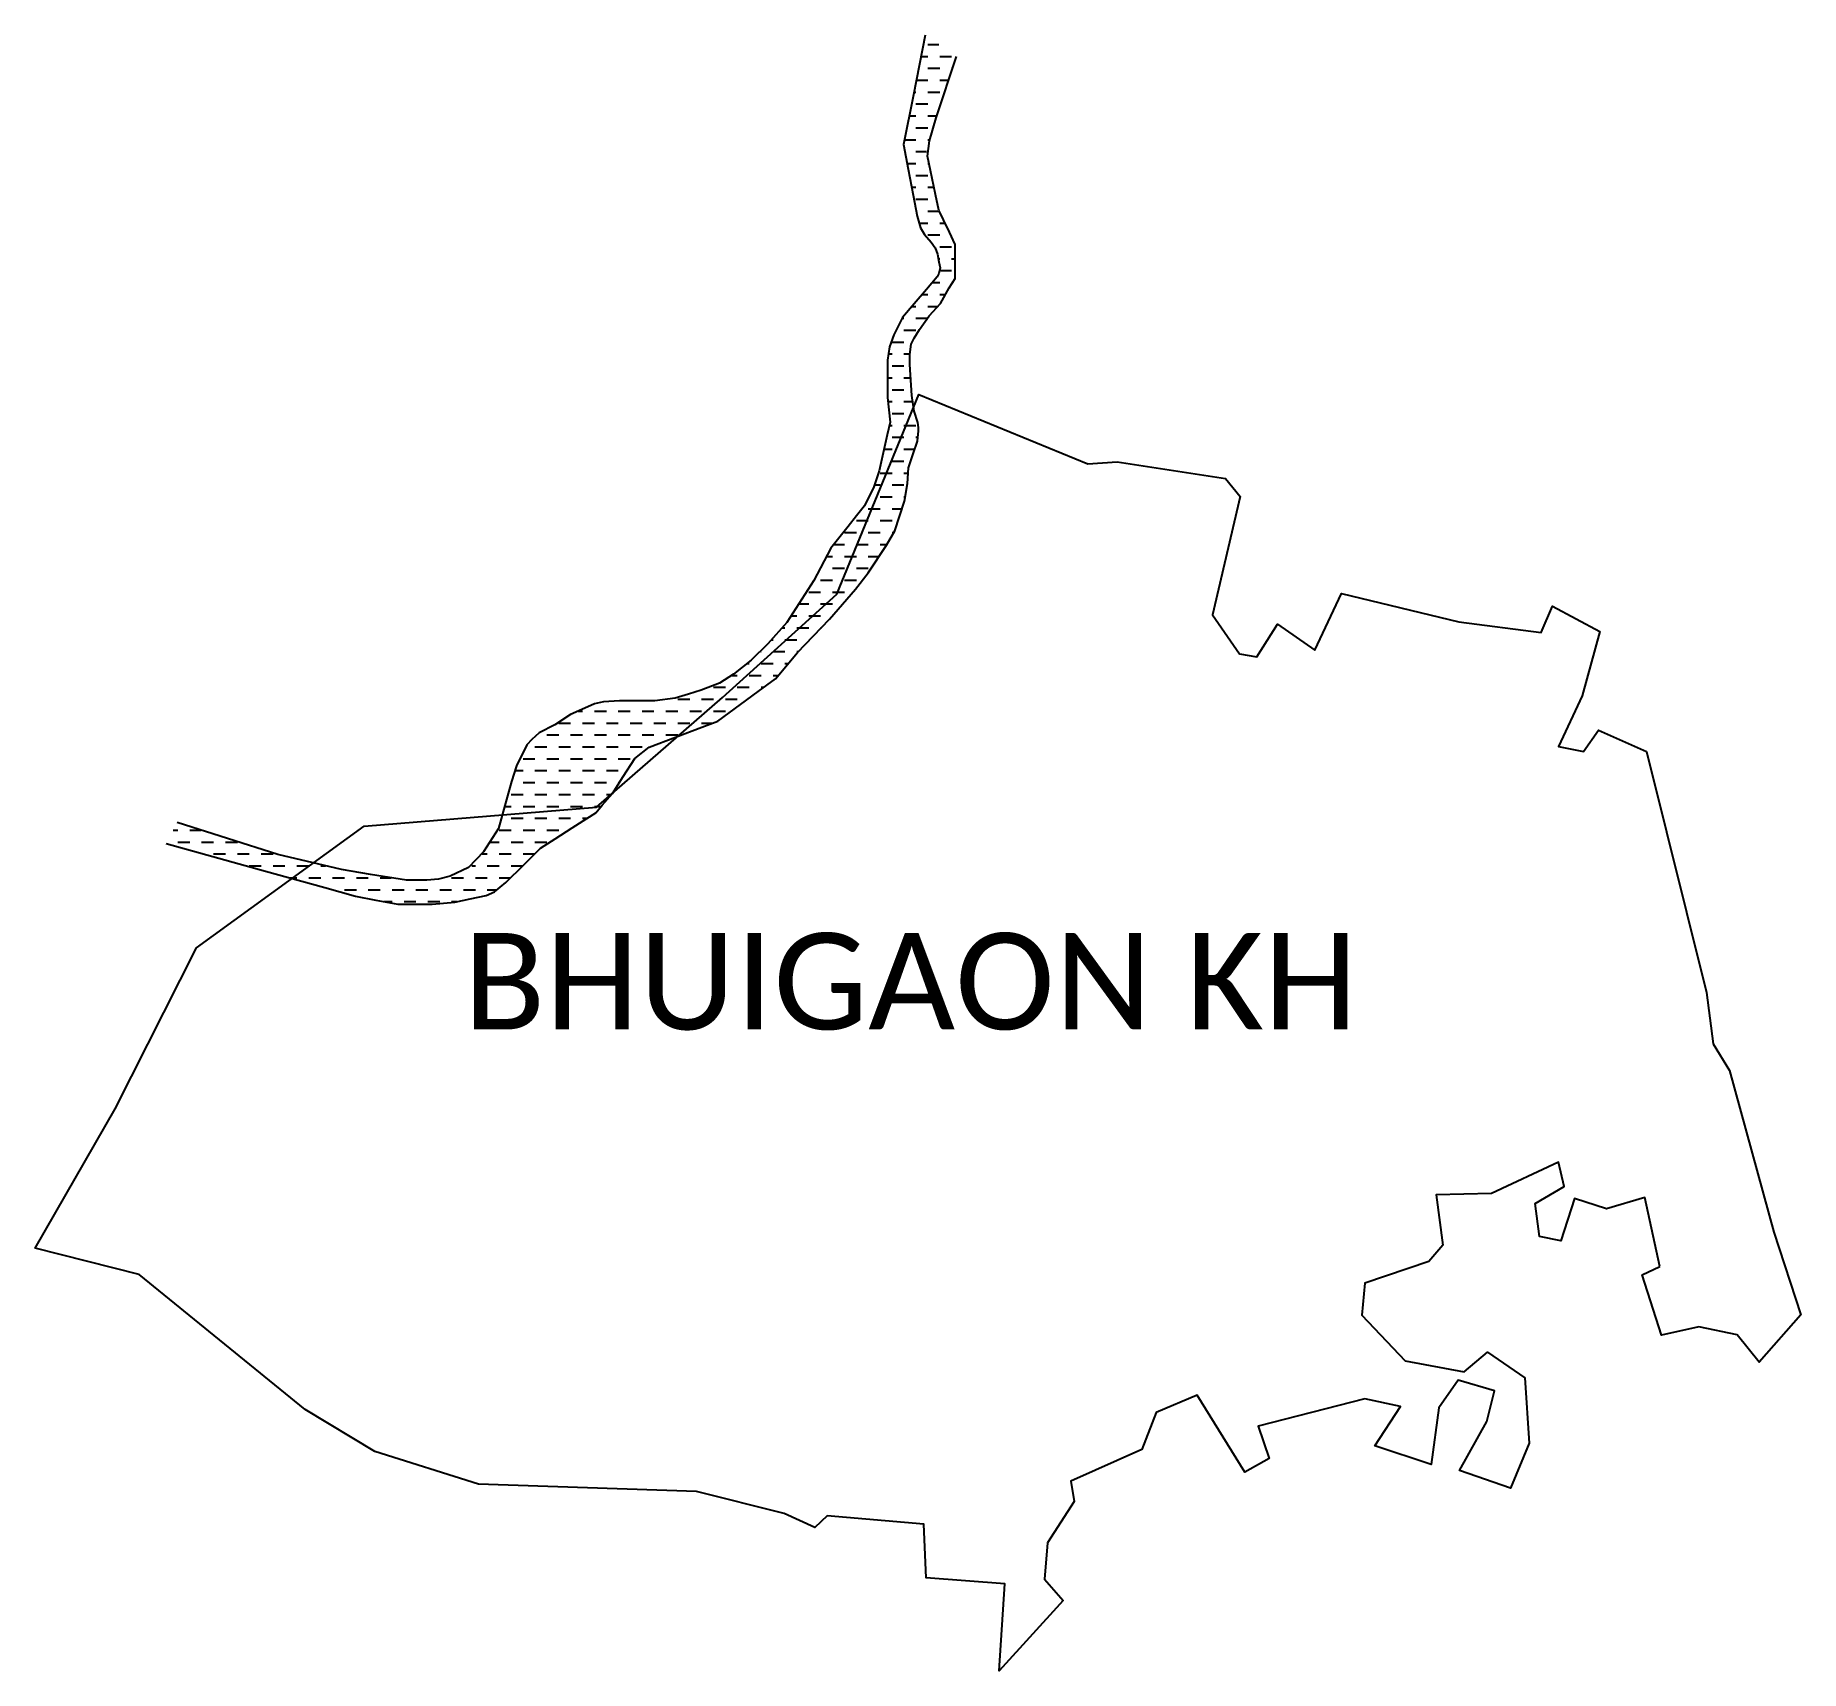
# Model space of a CAD drawing. Header units: metres. Extents: x 264827 to 267181, y 2144719 to 2146900.
import ezdxf

# ---------------------------------------------------------------- set-up
doc = ezdxf.new("R2010")
doc.units = ezdxf.units.M
for name, color, linetype in [('CREEK', 132, 'Continuous'), ('village', 3, 'Continuous'), ('VILLAGE NAME', 250, 'Continuous')]:
    doc.layers.add(name, color=color, linetype=linetype)
doc.styles.get("Standard").update_dxf_attribs({"font": 'simplex.shx'})

msp = doc.modelspace()

# ---------------------------------------------------------------- hatches: boundary and pattern name
at = {"layer": 'CREEK'}
h = msp.add_hatch(dxfattribs=at)
h.set_pattern_fill('DASH', color=256, scale=5)
h.paths.add_polyline_path([(265543.3, 2145842.7), (265574.8, 2145862.9), (265596.8, 2145888.5), (265611.2, 2145911.2), (265633, 2145945.6), (265737.6, 2145985.2), (265767.7, 2146007.3), (265814.2, 2146041.4), (265843.6, 2146076.5), (265886.5, 2146120.9), (265920.9, 2146161), (265937.8, 2146182.8), (265962.4, 2146219.8), (265973.5, 2146238.9), (265986.1, 2146278.5), (265990.1, 2146302), (265991.8, 2146322.8), (266003.6, 2146358.4), (266005.1, 2146372.1), (266005.1, 2146376.4), (266004.1, 2146383.3), (265997, 2146405.5), (265991.8, 2146484.7), (266014.9, 2146520.6), (266034.5, 2146542.1), (266054.1, 2146578.3), (266054.1, 2146620.7), (266046.5, 2146637), (266038.3, 2146653.4), (266032, 2146666.2), (266027.5, 2146687.4), (266020.8, 2146719.4), (266015.6, 2146744.4), (266028.4, 2146789.4), (266055.5, 2146871.5), (266014.1, 2146899.6), (265998.2, 2146820.4), (265984.8, 2146753.8), (265991.1, 2146721.1), (266003.2, 2146658.3), (266007.7, 2146642.9), (266013.1, 2146634), (266029.3, 2146615), (266032.1, 2146597.4), (266035.1, 2146583.7), (266015.6, 2146560.8), (265983.6, 2146523.4), (265971.9, 2146500.2), (265966.5, 2146484.2), (265963.6, 2146466.3), (265963.6, 2146453.3), (265963.6, 2146416.5), (265967, 2146383.8), (265963.2, 2146366.6), (265949.3, 2146305.2), (265932.9, 2146272.1), (265922.3, 2146258.7), (265911.1, 2146244.6), (265888.3, 2146215.8), (265865.2, 2146172.5), (265829.3, 2146116.7), (265790.2, 2146072.7), (265746.1, 2146037.8), (265689.5, 2146016.9), (265653.3, 2146012.3), (265606.2, 2146012.3), (265584.8, 2146010.8), (265573, 2146008), (265541.1, 2145994), (265520, 2145980.2), (265499.2, 2145969.3), (265489.2, 2145960.7), (265482.7, 2145953.5), (265469, 2145925.6), (265462.4, 2145904.4), (265453.5, 2145872.4), (265445, 2145841.8), (265414.5, 2145794.3), (265372.3, 2145774.8), (265331.6, 2145771.6), (265244.6, 2145784.8), (265150.6, 2145807.2), (265016.3, 2145849.9), (265001.7, 2145821.8), (265134.2, 2145785), (265213.1, 2145763.1), (265254.3, 2145751.7), (265281.4, 2145746.5), (265310.8, 2145740.9), (265356.3, 2145740.9), (265386.7, 2145743.8), (265428.3, 2145752.5), (265439.7, 2145757.3), (265454.6, 2145769.7), (265478.8, 2145793.6), (265500.8, 2145815.5), (265520.3, 2145827.9)])

# ---------------------------------------------------------------- linework, layer by layer
at = {"layer": 'CREEK', "flags": 128}
for points in [[(266014.1, 2146899.6), (265998.2, 2146820.4), (265984.8, 2146753.8), (265991.1, 2146721.1), (265997.8, 2146686.5), (266003.2, 2146658.3), (266007.7, 2146642.9), (266013.1, 2146634), (266021.7, 2146623.9), (266027, 2146616.2), (266030.4, 2146607.8), (266032.1, 2146597.4), (266033.9, 2146589.4), (266032.1, 2146581.9), (266029.9, 2146577.5), (266015.6, 2146560.8), (265999.3, 2146541.7), (265983.6, 2146523.4), (265971.9, 2146500.2), (265966.5, 2146484.2), (265963.6, 2146466.3), (265963.6, 2146453.3), (265963.6, 2146416.5), (265967, 2146383.8), (265963.2, 2146366.6), (265952.4, 2146319), (265945.3, 2146297.3), (265932.9, 2146272.1), (265922.3, 2146258.7), (265911.1, 2146244.6), (265888.3, 2146215.8), (265865.2, 2146172.5), (265829.3, 2146116.7), (265803.9, 2146088.2), (265781.9, 2146066.2), (265758.4, 2146047.6), (265739.8, 2146035.5), (265715.3, 2146026.4), (265698.1, 2146021.1), (265680.7, 2146015.8), (265653.3, 2146012.3), (265629.4, 2146012.3), (265606.2, 2146012.3), (265584.8, 2146010.8), (265573, 2146008), (265556.1, 2146000.6), (265541.1, 2145994), (265520, 2145980.2), (265499.2, 2145969.3), (265489.2, 2145960.7), (265482.7, 2145953.5), (265469, 2145925.6), (265462.4, 2145904.4), (265453.5, 2145872.4), (265445, 2145841.8), (265425, 2145810.7), (265405, 2145789.9), (265380.3, 2145778.5), (265364.9, 2145774.2), (265349.4, 2145773), (265322.4, 2145773), (265274.1, 2145780.3), (265235.7, 2145787), (265150.6, 2145807.2), (265016.3, 2145849.9)], [(265001.7, 2145821.8), (265134.2, 2145785), (265213.1, 2145763.1), (265254.3, 2145751.7), (265281.4, 2145746.5), (265310.8, 2145740.9), (265334.9, 2145740.9), (265356.3, 2145740.9), (265386.7, 2145743.8), (265407.1, 2145748), (265428.3, 2145752.5), (265439.7, 2145757.3), (265454.6, 2145769.7), (265478.8, 2145793.6), (265500.8, 2145815.5), (265520.3, 2145827.9), (265543.3, 2145842.7), (265562.9, 2145855.3), (265574.8, 2145862.9), (265583.3, 2145872.8), (265596.8, 2145888.5), (265611.2, 2145911.2), (265626.5, 2145935.4), (265645.9, 2145950.5), (265715.9, 2145977), (265737.6, 2145985.2), (265767.7, 2146007.3), (265791.3, 2146024.6), (265814.2, 2146041.4), (265843.6, 2146076.5), (265886.5, 2146120.9), (265920.9, 2146161), (265937.8, 2146182.8), (265962.4, 2146219.8), (265973.5, 2146238.9), (265986.1, 2146278.5), (265990.1, 2146302), (265991.8, 2146322.8), (265998, 2146341.4), (266003.6, 2146358.4), (266005.1, 2146372.1), (266005.1, 2146376.4), (266004.1, 2146383.3), (265999.2, 2146398.6), (265996.1, 2146419.2), (265993.4, 2146460.8), (265993.4, 2146474), (265995.4, 2146487.7), (265999.1, 2146495.9), (266006.4, 2146507.3), (266019.3, 2146525.4), (266034.5, 2146542.1), (266045.7, 2146562.9), (266054.1, 2146575.1), (266054.1, 2146591.2), (266054.1, 2146610.2), (266054.1, 2146620.7), (266046.5, 2146637), (266038.3, 2146653.4), (266032, 2146666.2), (266027.5, 2146687.4), (266020.8, 2146719.4), (266016.8, 2146738.4), (266019.7, 2146758.8), (266028.4, 2146789.4), (266055.5, 2146871.5)]]:
    msp.add_lwpolyline(points, dxfattribs=at)
at = {"layer": 'village', "color": 3, "true_color": 0x00ff00}
msp.add_polyline3d([(266993.8, 2145257.9, 0), (266973.7, 2145349.6, 0), (266922.6, 2145334.5, 0), (266879.9, 2145348.5, 0), (266861.7, 2145292, 0), (266833.1, 2145297.6, 0), (266827.4, 2145342, 0), (266865.9, 2145364.5, 0), (266858.5, 2145397, 0), (266769.3, 2145355.2, 0), (266695.4, 2145353.5, 0), (266704.1, 2145286, 0), (266685.7, 2145264.3, 0), (266600.1, 2145235.5, 0), (266596.2, 2145193, 0), (266653.8, 2145132.1, 0), (266732.5, 2145117.1, 0), (266763.9, 2145143.4, 0), (266813.7, 2145109.5, 0), (266819.4, 2145022, 0), (266794.5, 2144962.2, 0), (266726.4, 2144985.7, 0), (266763.1, 2145051.1, 0), (266773, 2145092, 0), (266724.7, 2145106, 0), (266698.8, 2145069.5, 0), (266688.7, 2144993.7, 0), (266613.4, 2145018.6, 0), (266647.8, 2145071, 0), (266600.4, 2145081.3, 0), (266458.1, 2145044.9, 0), (266472.7, 2145001.8, 0), (266440.3, 2144983.4, 0), (266376.5, 2145086, 0), (266321.9, 2145063.1, 0), (266303, 2145013.8, 0), (266208.1, 2144971.6, 0), (266212.7, 2144944.6, 0), (266176.8, 2144889.2, 0), (266173, 2144840.7, 0), (266197.8, 2144812.4, 0), (266112.5, 2144718.8, 0), (266120.2, 2144834.6, 0), (266015.2, 2144842.8, 0), (266012.1, 2144914.3, 0), (265883.1, 2144925.2, 0), (265866.8, 2144909.7, 0), (265825.7, 2144928.6, 0), (265708.8, 2144957.8, 0), (265418.4, 2144967.7, 0), (265280.1, 2145011, 0), (265187.3, 2145067.2, 0), (264965.8, 2145246.9, 0), (264827.2, 2145282.1, 0), (264933.9, 2145468.1, 0), (265042.3, 2145682.7, 0), (265265.6, 2145845.1, 0), (265575.8, 2145870.2, 0), (265743.7, 2146016.6, 0), (265896, 2146154.5, 0), (266005.5, 2146420.4, 0), (266230.6, 2146328, 0), (266270.1, 2146330.6, 0), (266414.4, 2146308.4, 0), (266434, 2146284.4, 0), (266397.1, 2146126.8, 0), (266432.9, 2146074.9, 0), (266456, 2146071, 0), (266483.9, 2146114.3, 0), (266533.7, 2146079.8, 0), (266569, 2146155.3, 0), (266725.7, 2146117.3, 0), (266835.5, 2146103.2, 0), (266850.5, 2146138.3, 0), (266913.4, 2146104.5, 0), (266890.1, 2146018.9, 0), (266858.3, 2145951.4, 0), (266891.6, 2145944.7, 0), (266911.6, 2145973.2, 0), (266975.8, 2145944.4, 0), (267056, 2145623, 0), (267064.5, 2145554.5, 0), (267086.3, 2145519.1, 0), (267145.8, 2145303.5, 0), (267181.4, 2145193.5, 0), (267126, 2145130.2, 0), (267096.5, 2145166.8, 0), (267045.5, 2145177.4, 0), (266995.9, 2145166, 0), (266969.8, 2145246.5, 0)], close=True, dxfattribs=at)

# ---------------------------------------------------------------- texts
at = {"layer": 'VILLAGE NAME', "insert": (265398.2, 2145702.5), "char_height": 128.647, "attachment_point": 1}
msp.add_mtext_dynamic_manual_height_columns('{\\fCalibri|b0|i0|c0|p34;BHUIGAON KH}', width=1668.041, gutter_width=643.2, heights=[0], dxfattribs=at)

doc.saveas('drawing.dxf')
